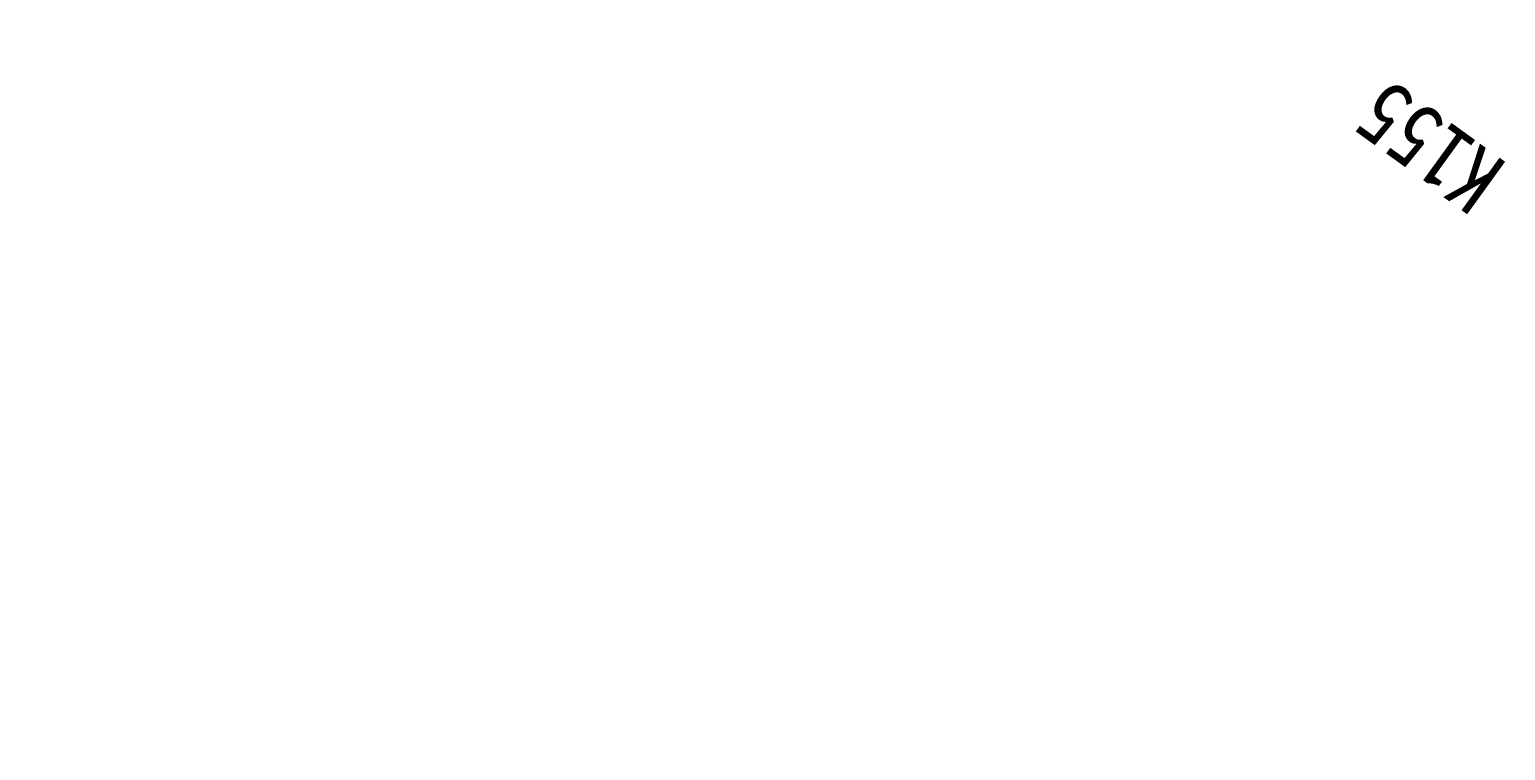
# Model space of a CAD drawing. Header units: millimetres. Extents: x 35362846 to 35427064, y 2977703 to 3025069.
# Drawn here: x 35374603 to 35381434, y 2996562 to 2999897 of the extents above; entities that cross this region are included whole.
import ezdxf
from ezdxf.enums import TextEntityAlignment as Align

# ---------------------------------------------------------------- set-up
doc = ezdxf.new("R2010")
doc.units = ezdxf.units.MM
doc.layers.add('station', color=1, linetype='Continuous', lineweight=70)
doc.styles.add('GTF_XW', font='SIMHEI.TTF', dxfattribs={"width": 0.85})

msp = doc.modelspace()

# ---------------------------------------------------------------- linework, layer by layer
at = {"color": 7, "lineweight": 30, "const_width": 1}
for points in [[(35384406.5, 3005998.6, 0.000006), (35384370.3, 3006272.9, -0.000003), (35384314.3, 3006696.5, -0.004654)], [(35384406.5, 3005998.6, 0.000006), (35384370.3, 3006272.9, -0.000003), (35384314.3, 3006696.5, -0.004654)], [(35384466, 3006006.4, 0.000006), (35384429.8, 3006280.8, -0.000003), (35384373.8, 3006704.4, -0.004654)], [(35384466, 3006006.4, 0.000006), (35384429.8, 3006280.8, -0.000003), (35384373.8, 3006704.4, -0.004654)]]:
    msp.add_lwpolyline(points, format="xyb", dxfattribs=at)

# ---------------------------------------------------------------- texts
at = {"layer": 'station', "color": 1, "style": 'GTF_XW', "width": 0.85}
msp.add_text('K155', height=300, rotation=144.12355, dxfattribs=at).set_placement((35381170.4, 2999474.4), align=Align.CENTER)

doc.saveas('drawing.dxf')
